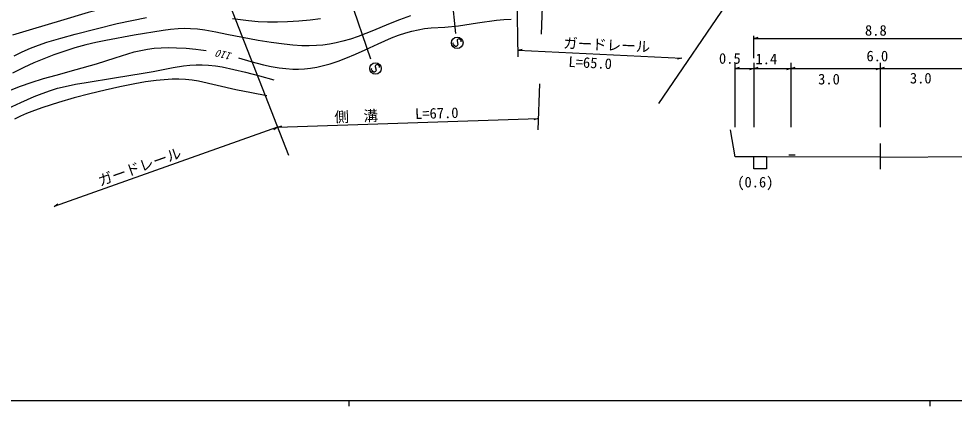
# Model space of a CAD drawing. Units: millimetres, scale not verified. Extents: x 40000 to 680000, y 20000 to 380000.
# Drawn here: x 211186 to 372194, y 204000 to 270793 of the extents above; entities that cross this region are included whole.
import ezdxf
from ezdxf.enums import TextEntityAlignment as Align

# ---------------------------------------------------------------- set-up
doc = ezdxf.new("R2010")
doc.units = ezdxf.units.MM
doc.header["$LTSCALE"] = 1000
doc.layers.add('M-BGD', color=7, linetype='Continuous', lineweight=25)
doc.layers.add('M-TTL-BAND', color=7, linetype='Continuous', lineweight=25)
doc.styles.add('ＭＳ ゴシック', font='')
doc.styles.add('ＭＳ 明朝', font='')
doc.styles.get('ＭＳ ゴシック').set_extended_font_data('MS Gothic')
doc.styles.get('ＭＳ 明朝').set_extended_font_data('MS Mincho')

# ---------------------------------------------------------------- blocks, each defined once
blk = doc.blocks.new('BUHIN250')
at = {"color": 7, "linetype": 'Continuous', "lineweight": 25}
blk.add_line((0, 0), (-139, -768), dxfattribs=at)
blk = doc.blocks.new('BUHIN251')
at = {"color": 7, "linetype": 'Continuous', "lineweight": 25}
blk.add_line((0, 0), (139, 768), dxfattribs=at)
blk = doc.blocks.new('BUHIN254')
at = {"color": 7, "linetype": 'Continuous', "lineweight": 25}
blk.add_lwpolyline([(-133, -703), (-65, -747), (17, -761), (123, -754), (273, -714), (390, -646), (477, -546), (511, -423), (486, -310), (462, -239), (398, -153), (316, -118), (-292, 46), (-373, 118), (-444, 228), (-465, 347), (-456, 448), (-411, 553), (-273, 636), (-51, 695), (50, 707), (153, 688), (250, 636), (347, 543)], dxfattribs=at)
blk.add_circle((0, 0), 995, dxfattribs=at)

msp = doc.modelspace()

# ---------------------------------------------------------------- linework, layer by layer
at = {"layer": 'M-BGD'}
for p, q in [((282821, 305294), (286327, 268249)), ((296251, 305684), (297104, 264218)), ((302546, 304621), (301083, 268113)), ((259608, 299515), (271736, 263890)), ((321357, 256182), (346748, 293459)), ((239819, 292977), (257631, 247248)), ((337679, 263971), (337679, 267851)), ((337679, 267376), (380833, 267376)), ((297081, 265342), (297840, 265521)), ((297081, 265342), (325297, 264002)), ((325297, 264002), (324538, 263822)), ((334488, 252121), (334488, 263200)), ((337679, 263200), (337679, 252121)), ((344055, 263200), (344055, 252121)), ((359422, 263200), (359422, 252121)), ((334488, 262200), (337679, 262200)), ((337679, 262200), (344055, 262200)), ((344055, 262200), (359422, 262200)), ((359422, 262200), (374157, 262200)), ((300799, 259575), (300515, 251616)), ((255747, 252084), (300586, 253614)), ((300586, 253614), (299844, 253373)), ((255747, 252084), (217288, 238443)), ((255747, 252084), (255112, 251630)), ((255747, 252084), (256489, 252325)), ((334488, 246976), (333708, 251617)), ((359422, 249265), (359422, 244853)), ((339866, 246976), (334488, 246976)), ((337679, 244923), (337679, 246976)), ((359422, 246924), (339866, 246976)), ((339866, 246976), (339866, 244923)), ((343695, 247340), (344799, 247340)), ((359422, 246924), (378621, 247034)), ((339866, 244923), (337679, 244923)), ((217288, 238443), (217923, 238897))]:
    msp.add_line(p, q, dxfattribs=at)
for points in [[(236555, 273218), (234385, 273265), (232216, 273251), (230789, 273181), (229354, 273049), (227845, 272847), (226345, 272586), (224748, 272245), (223167, 271845), (218395, 270403), (213586, 268999), (211834, 268498), (210096, 267939)], [(278602, 271293), (276699, 270590), (274812, 269829), (272241, 268758), (269624, 267735), (268303, 267284), (266966, 266891), (265820, 266613), (264664, 266394), (263549, 266243), (262415, 266151), (261166, 266115), (259912, 266140), (258386, 266237), (256854, 266396), (254609, 266687), (252381, 267036), (249682, 267527), (246980, 268079), (245087, 268475), (243190, 268810), (241974, 268969), (240745, 269069), (239695, 269095), (238644, 269062), (237336, 268947), (236026, 268771), (231082, 267925), (226164, 267050), (224455, 266691), (222745, 266270), (220854, 265745), (218979, 265163), (217229, 264557), (215492, 263892), (213779, 263169), (212092, 262391), (210144, 261418)], [(210384, 264387), (211774, 265067), (213188, 265691), (214590, 266235), (216015, 266722), (218448, 267455), (220912, 268134), (224511, 269065), (228123, 269938), (230626, 270495), (233152, 270996)], [(247952, 270818), (250755, 270464), (252369, 270334), (253988, 270263), (255709, 270250), (257431, 270297), (259388, 270418), (261340, 270600), (263128, 270802)], [(249005, 264033), (251145, 263419), (253305, 262862), (254660, 262571), (256037, 262337), (257183, 262199), (258341, 262121), (259357, 262109), (260368, 262157), (261414, 262271), (262463, 262446), (263621, 262705), (264781, 263025), (266142, 263471), (267490, 263977), (269162, 264674), (270823, 265432), (273075, 266487), (275336, 267479), (276570, 267957), (277816, 268375), (278860, 268666), (279919, 268899), (281043, 269075), (282182, 269193), (284512, 269351), (286848, 269570), (290129, 270092), (293411, 270554), (294656, 270649), (295913, 270719)], [(209602, 258412), (211465, 259143), (213348, 259817), (215462, 260475), (217603, 261078), (221086, 262012), (224561, 263005), (227805, 264065), (231065, 265067), (232199, 265338), (233345, 265550), (234504, 265697), (235682, 265787), (237006, 265823), (238342, 265799), (240002, 265696), (241661, 265533), (242552, 265431), (243453, 265322)], [(209333, 255294), (211566, 256351), (213836, 257360), (215218, 257917), (216629, 258421), (217878, 258800), (219154, 259125), (220953, 259502), (222767, 259821), (227695, 260619), (232623, 261412), (234339, 261683), (236056, 262015), (237787, 262379), (239540, 262686), (240625, 262807), (241725, 262870), (242785, 262870), (243842, 262809), (245032, 262671), (246227, 262473), (248210, 262047), (250187, 261561), (252645, 260932), (255092, 260284)], [(253897, 257514), (251226, 257991), (248561, 258527), (245360, 259302), (242155, 260016), (241016, 260195), (239872, 260314), (238723, 260367), (237570, 260360), (236214, 260285), (234856, 260149), (233008, 259889), (231164, 259569), (228606, 259062), (226074, 258499), (223407, 257844), (220748, 257129), (218041, 256340), (215330, 255487), (213911, 254992), (212518, 254443), (211483, 253977), (210475, 253457)]]:
    msp.add_lwpolyline(points, dxfattribs=at)
at = {"layer": 'M-TTL-BAND'}
for p, q in [((40000, 205000), (579000, 205000)), ((268000, 205000), (268000, 204000)), ((368000, 205000), (368000, 204000))]:
    msp.add_line(p, q, dxfattribs=at)

# ---------------------------------------------------------------- block references
at = {"layer": 'M-BGD', "rotation": 116.28146}
for name, p in [('BUHIN254', (286653, 266635)), ('BUHIN250', (337679, 267376)), ('BUHIN254', (272588, 262201)), ('BUHIN250', (334488, 262200)), ('BUHIN250', (337679, 262200)), ('BUHIN250', (344055, 262200)), ('BUHIN250', (359422, 262200)), ('BUHIN251', (337679, 262200)), ('BUHIN251', (344055, 262200)), ('BUHIN251', (359422, 262200))]:
    msp.add_blockref(name, p, dxfattribs=at)

# ---------------------------------------------------------------- texts
at = {"layer": 'M-BGD', "style": 'ＭＳ ゴシック'}
for s, p in [('8.8', (356826, 267317)), ('0.5', (331697, 262478)), ('1.4', (337979, 262393)), ('6.0', (357081, 262902)), ('3.0', (348761, 258912)), ('3.0', (364552, 259082)), ('(0.6)', (334838, 241169))]:
    msp.add_text(s, height=1833, dxfattribs=at).set_placement(p, align=Align.BOTTOM_LEFT)
for s, rotation, p in [('ガードレール', 357.4, (304819, 265163)), ('L=65.0', 356.9, (305726, 261945)), ('側\u3000溝', 2.1, (265569, 252373)), ('L=67.0', 1.5, (279431, 252951)), ('ガードレール', 19.5, (225398, 241398))]:
    msp.add_text(s, height=1833, rotation=rotation, dxfattribs=at).set_placement(p, align=Align.BOTTOM_LEFT)
at = {"layer": 'M-BGD', "style": 'ＭＳ 明朝', "oblique": 15}
msp.add_text('110', height=1320, rotation=166.6, dxfattribs=at).set_placement((248118, 265253), align=Align.BOTTOM_LEFT)

doc.saveas('drawing.dxf')
